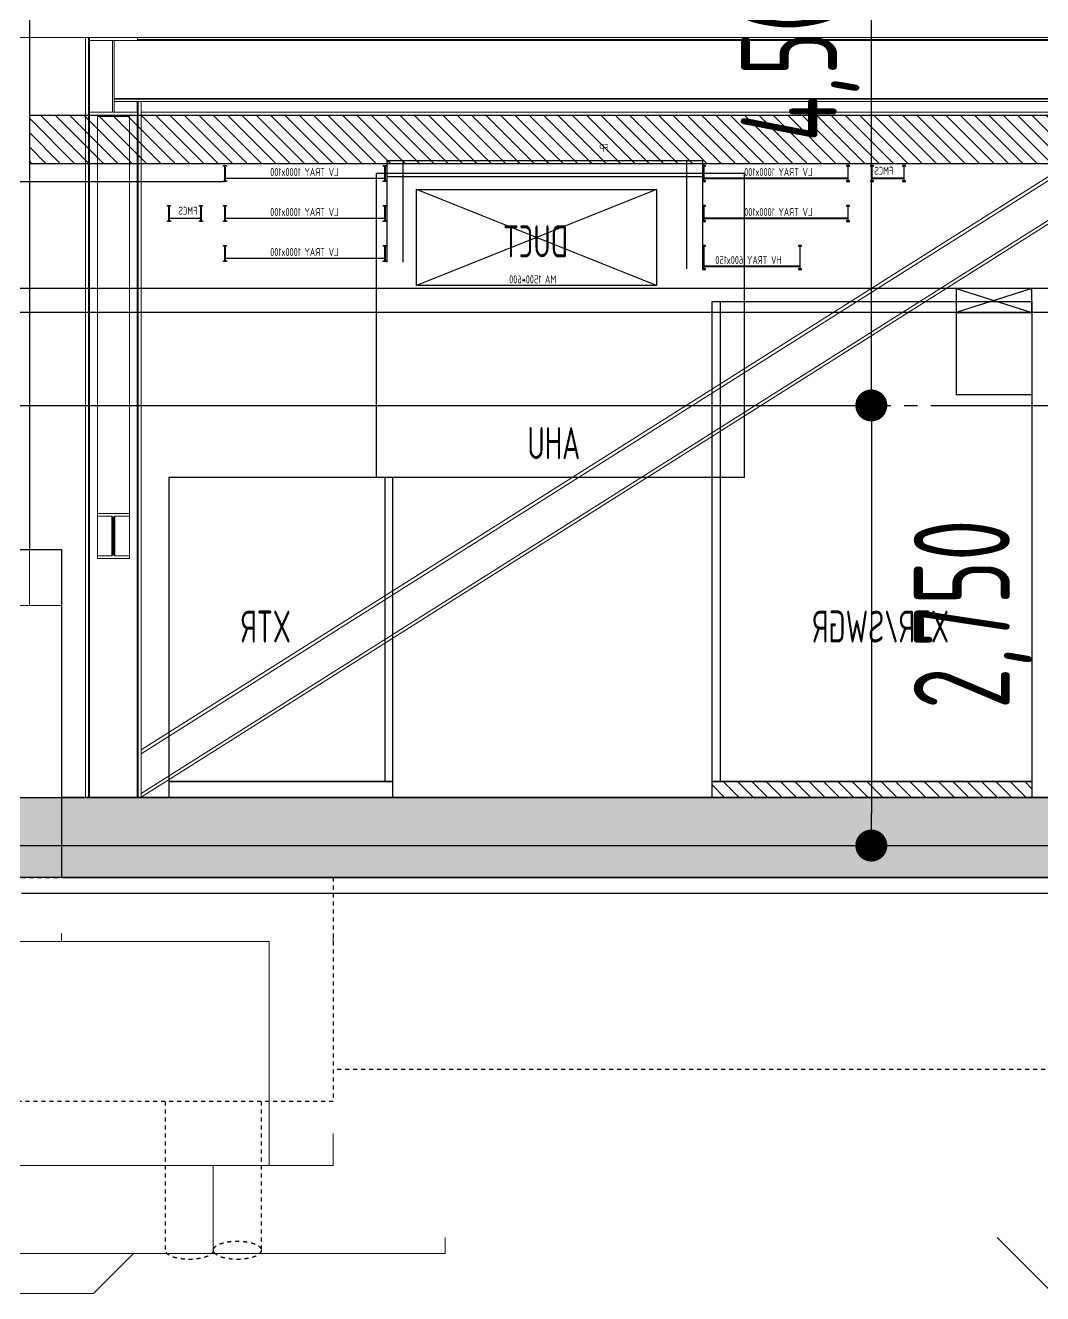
# Model space of a CAD drawing. Header units: millimetres. Extents: x -192235 to 515711, y 45168 to 947868.
# Drawn here: x 175325 to 181684, y 450400 to 458325 of the extents above; entities that cross this region are included whole.
import ezdxf

# ---------------------------------------------------------------- set-up
doc = ezdxf.new("R2010")
doc.units = ezdxf.units.MM
doc.header["$LTSCALE"] = 1000
doc.header["$PDMODE"] = 1
doc.linetypes.add('TPH12-SEC-@20-1$0$CENTERK5', pattern=[6.916, 6.667, -0.083, 0.083, -0.083])
doc.linetypes.add('TPH12-SEC-@20-1$0$DOTK1', pattern=[0.1, 0.05, -0.05])
for name, color, linetype in [('TPH12-SEC-@20-1$0$H-SIN', 252, 'TPH12-SEC-@20-1$0$CENTERK5'), ('TPH12-SEC-@20-1$0$KABE1', 252, 'Continuous'), ('TPH12-SEC-@20-1$0$SIAGE1', 252, 'Continuous'), ('TPH12-SEC-@20-1$0$SIAGE3', 252, 'Continuous'), ('TPH12-SEC-@20-1$0$SIN-M', 252, 'Continuous'), ('TPH12-SEC-@20-1$0$STEEL3', 252, 'Continuous'), ('TPH12-SEC-@20-1$0$SUGATA3', 252, 'Continuous'), ('TPH12-SEC-@20-1$0$SUGATAD', 252, 'TPH12-SEC-@20-1$0$DOTK1'), ('YFM1P-短$0$E-BWY-EQPM-N4', 40, 'Continuous'), ('YFM1P-短$0$E-XTR', 4, 'Continuous'), ('YFM1P-短$0$M-FOUN', 252, 'Continuous'), ('YFM1P-短$0$S-BEAM-SHOW.200K', 7, 'Continuous'), ('YFM1P-短$0$S-BEAM.200K', 7, 'Continuous'), ('YFM1P-短$0$S-COL', 7, 'Continuous'), ('YFM1P-短$0$S-COL.200K', 7, 'Continuous'), ('YFM1P-短$0$S-FNDN', 7, 'Continuous'), ('YFM1P-短$0$S-SLAB-SHOW.200K', 7, 'Continuous'), ('YFM1P-短$0$U-ELE', 2, 'Continuous'), ('YFM1P-短$0$U-TXT', 3, 'Continuous')]:
    doc.layers.add(name, color=color, linetype=linetype)
doc.styles.add('TPH12-SEC-@20-1$0$dim-txt', font='isocp.shx', dxfattribs={"width": 0.7, "bigfont": 'chineset.shx'})
doc.styles.add('YFM1P-短$0$dim-txt', font='isocp.shx', dxfattribs={"width": 0.7, "bigfont": 'chineset.shx'})
doc.dimstyles.new('TPH12-SEC-@20-1$0$ARCH-dim-2000', dxfattribs={"dimscale": 2000, "dimtxt": 0.3, "dimasz": 0.1, "dimexe": 0.1, "dimexo": 0.1, "dimgap": 0.05, "dimtad": 1, "dimdec": 0, "dimrnd": 0.1, "dimdsep": 46, "dimlunit": 6, "dimtxsty": 'TPH12-SEC-@20-1$0$dim-txt', "dimblk": 'TPH12-SEC-@20-1$0$_Dot', "dimblk1": 'TPH12-SEC-@20-1$0$_Origin', "dimblk2": 'TPH12-SEC-@20-1$0$_Origin', "dimcen": 2, "dimclrd": 256, "dimclre": 256, "dimclrt": 256, "dimadec": 0, "dimazin": 0, "dimtfac": 1, "dimtdec": 1, "dimtix": 1, "dimtmove": 2, "dimatfit": 3, "dimldrblk": 'TPH12-SEC-@20-1$0$_Origin', "dimfxl": 1, "dimtvp": 1, "dimtolj": 1, "dimarcsym": 0})

# ---------------------------------------------------------------- blocks, each defined once
blk = doc.blocks.new('TPH12-SEC-@20-1$0$_Dot')
at = {"color": 0, "linetype": 'ByBlock', "lineweight": -2}
blk.add_line((-0.5, 0), (-1, 0), dxfattribs=at)
at = {"color": 0, "linetype": 'ByBlock', "const_width": 0.5}
blk.add_lwpolyline([(-0.25, 0, 1), (0.25, 0, 1)], format="xyb", close=True, dxfattribs=at)
blk = doc.blocks.new('*D904')
at = {"layer": 'DEFPOINTS', "color": 0, "transparency": 16777216}
for p in [(180613.4, 455950), (180613.4, 453200), (180613.4, 453200)]:
    blk.add_point(p, dxfattribs=at)
at = {"layer": 'TPH12-SEC-@20-1$0$SIN-M', "lineweight": -2, "transparency": 16777216}
blk.add_line((180613.4, 455750), (180613.4, 453400), dxfattribs=at)
at = {"layer": 'TPH12-SEC-@20-1$0$SIN-M', "lineweight": -2, "transparency": 16777216, "xscale": 200, "yscale": 200, "zscale": 200}
for p, rotation in [((180613.4, 455950), 90), ((180613.4, 453200), 270)]:
    blk.add_blockref('TPH12-SEC-@20-1$0$_Dot', p, dxfattribs=dict(at, rotation=rotation))
at = {"layer": 'TPH12-SEC-@20-1$0$SIN-M', "transparency": 16777216, "insert": (181248.7, 454645.5), "char_height": 600, "attachment_point": 5, "rotation": 90, "style": 'TPH12-SEC-@20-1$0$dim-txt'}
blk.add_mtext('\\A1;2,750', dxfattribs=at)
blk = doc.blocks.new('TPH12-SEC-@20-1$0$_Origin')
at = {"color": 0, "linetype": 'ByBlock', "lineweight": -2}
blk.add_line((0, 0), (-1, 0), dxfattribs=at)
blk.add_circle((0, 0), 0.5, dxfattribs=at)
blk = doc.blocks.new('*D905')
at = {"layer": 'DEFPOINTS', "color": 0, "transparency": 16777216}
for p in [(180613.4, 460450), (180613.4, 460450), (180613.4, 455950)]:
    blk.add_point(p, dxfattribs=at)
at = {"layer": 'TPH12-SEC-@20-1$0$SIN-M', "lineweight": -2, "transparency": 16777216}
blk.add_line((180613.4, 456150), (180613.4, 460250), dxfattribs=at)
at = {"layer": 'TPH12-SEC-@20-1$0$SIN-M', "lineweight": -2, "transparency": 16777216, "xscale": 200, "yscale": 200, "zscale": 200}
for p, rotation in [((180613.4, 460450), 90), ((180613.4, 455950), 270)]:
    blk.add_blockref('TPH12-SEC-@20-1$0$_Dot', p, dxfattribs=dict(at, rotation=rotation))
at = {"layer": 'TPH12-SEC-@20-1$0$SIN-M', "transparency": 16777216, "insert": (180168.4, 458200), "char_height": 600, "attachment_point": 5, "rotation": 90, "style": 'TPH12-SEC-@20-1$0$dim-txt'}
blk.add_mtext('\\A1;4,500', dxfattribs=at)
blk = doc.blocks.new('YFM1P-短$0$A$C3b3b58d8')
at = {"layer": 'YFM1P-短$0$E-BWY-EQPM-N4'}
for p, q in [((9458.5, 1918.2), (9412.4, 1986.4)), ((9412.4, 1986.4), (9594.9, 1855)), ((9210.1, 1918.2), (9828.7, 1918.2)), ((9296.7, -5473.4), (9296.7, 1918.2)), ((9594.9, 1855), (9576.8, 1918.2)), ((9703.7, -5473.4), (9703.7, 1918.2)), ((-125, 223.4), (350, 73.4)), ((350, 223.4), (-125, 73.4)), ((350, 223.4), (9603.7, 223.4)), ((1885, 223.4), (2360, 73.4)), ((2360, 223.4), (1885, 73.4)), ((-125, 73.4), (-125, -441.5)), ((350, 73.4), (9603.7, 73.4)), ((350, 73.4), (350, -441.5)), ((1885, 73.4), (1885, -441.5)), ((2360, 73.4), (2360, -441.5)), ((-125, -441.5), (350, -441.5)), ((1885, -441.5), (2360, -441.5)), ((-125, -4671.7), (350, -4821.7)), ((350, -4671.7), (-125, -4821.7)), ((350, -4671.7), (9603.7, -4671.7)), ((1885, -4671.7), (2360, -4821.7)), ((2360, -4671.7), (1885, -4821.7)), ((-125, -4821.7), (-125, -5336.6)), ((350, -4821.7), (9603.7, -4821.7)), ((350, -4821.7), (350, -5336.6)), ((1885, -4821.7), (1885, -5336.6)), ((2360, -4821.7), (2360, -5336.6)), ((-125, -5336.6), (350, -5336.6)), ((1885, -5336.6), (2360, -5336.6)), ((9458.5, -5473.4), (9412.4, -5405.2)), ((9412.4, -5405.2), (9594.9, -5536.6)), ((9210.1, -5473.4), (9828.7, -5473.4)), ((9594.9, -5536.6), (9576.8, -5473.4))]:
    blk.add_line(p, q, dxfattribs=at)
for points in [[(-125, 73.4), (-125, 223.4), (350, 223.4), (350, 73.4)], [(1885, 73.4), (1885, 223.4), (2360, 223.4), (2360, 73.4)], [(-125, -4821.7), (-125, -4671.7), (350, -4671.7), (350, -4821.7)], [(1885, -4821.7), (1885, -4671.7), (2360, -4671.7), (2360, -4821.7)]]:
    blk.add_lwpolyline(points, close=True, dxfattribs=at)
blk = doc.blocks.new('*U1593')
for p, q in [((-1, 14.66), (-1, 14.5)), ((-1, 14.5), (-0.76, 14.5)), ((-0.76, 14.5), (-0.76, 14.66)), ((0.66, 15), (-0.66, 15)), ((-0.66, 14.76), (-0.12, 14.76)), ((-0.12, 14.76), (-0.12, 0.3)), ((0.12, 2.54), (0.12, 14.76)), ((0.12, 14.76), (0.66, 14.76)), ((0.76, 14.66), (0.76, 14.5)), ((0.76, 14.5), (1, 14.5)), ((1, 14.5), (1, 14.66)), ((59, 14.66), (59, 14.5)), ((59, 14.5), (59.24, 14.5)), ((59.24, 14.5), (59.24, 14.66)), ((60.66, 15), (59.34, 15)), ((59.34, 14.76), (59.88, 14.76)), ((59.88, 14.76), (59.88, 2.54)), ((60.12, 0.3), (60.12, 14.76)), ((60.12, 14.76), (60.66, 14.76)), ((60.76, 14.66), (60.76, 14.5)), ((60.76, 14.5), (61, 14.5)), ((61, 14.5), (61, 14.66)), ((-0.12, 0.3), (-1, 0.3)), ((-1, 0.3), (-1, 0)), ((-1, 0), (1, 0)), ((0.12, 1.84), (59.88, 1.84)), ((0.12, 0.3), (0.12, 1.84)), ((1, 0.3), (0.12, 0.3)), ((59.38, 2.04), (0.62, 2.04)), ((1, 0), (1, 0.3)), ((59.88, 0.3), (59, 0.3)), ((59, 0.3), (59, 0)), ((59, 0), (61, 0)), ((59.88, 1.84), (59.88, 0.3)), ((61, 0.3), (60.12, 0.3)), ((61, 0), (61, 0.3))]:
    blk.add_line(p, q)
for centre, radius, start, end in [((-0.66, 14.66), 0.34, 90, 180), ((-0.66, 14.66), 0.1, 90, 180), ((0.66, 14.66), 0.34, 360, 90), ((0.66, 14.66), 0.1, 360, 90), ((59.34, 14.66), 0.34, 90, 180), ((59.34, 14.66), 0.1, 90, 180), ((60.66, 14.66), 0.34, 0, 90), ((60.66, 14.66), 0.1, 360, 90), ((0.62, 2.54), 0.5, 180, 270), ((59.38, 2.54), 0.5, 270, 360)]:
    blk.add_arc(centre, radius, start, end)
blk = doc.blocks.new('*U1587')
for p, q in [((-1, 9.66), (-1, 9.5)), ((-1, 9.5), (-0.76, 9.5)), ((-0.76, 9.5), (-0.76, 9.66)), ((0.66, 10), (-0.66, 10)), ((-0.66, 9.76), (-0.12, 9.76)), ((-0.12, 9.76), (-0.12, 0.3)), ((0.12, 2.54), (0.12, 9.76)), ((0.12, 9.76), (0.66, 9.76)), ((0.76, 9.66), (0.76, 9.5)), ((0.76, 9.5), (1, 9.5)), ((1, 9.5), (1, 9.66)), ((89, 9.66), (89, 9.5)), ((89, 9.5), (89.24, 9.5)), ((89.24, 9.5), (89.24, 9.66)), ((90.66, 10), (89.34, 10)), ((89.34, 9.76), (89.88, 9.76)), ((89.88, 9.76), (89.88, 2.54)), ((90.12, 0.3), (90.12, 9.76)), ((90.12, 9.76), (90.66, 9.76)), ((90.76, 9.66), (90.76, 9.5)), ((90.76, 9.5), (91, 9.5)), ((91, 9.5), (91, 9.66)), ((-0.12, 0.3), (-1, 0.3)), ((-1, 0.3), (-1, 0)), ((-1, 0), (1, 0)), ((0.12, 1.84), (89.88, 1.84)), ((0.12, 0.3), (0.12, 1.84)), ((1, 0.3), (0.12, 0.3)), ((89.38, 2.04), (0.62, 2.04)), ((1, 0), (1, 0.3)), ((89.88, 0.3), (89, 0.3)), ((89, 0.3), (89, 0)), ((89, 0), (91, 0)), ((89.88, 1.84), (89.88, 0.3)), ((91, 0.3), (90.12, 0.3)), ((91, 0), (91, 0.3))]:
    blk.add_line(p, q)
for centre, radius, start, end in [((-0.66, 9.66), 0.34, 90, 180), ((-0.66, 9.66), 0.1, 90, 180), ((0.66, 9.66), 0.34, 360, 90), ((0.66, 9.66), 0.1, 360, 90), ((89.34, 9.66), 0.34, 90, 180), ((89.34, 9.66), 0.1, 90, 180), ((90.66, 9.66), 0.34, 0, 90), ((90.66, 9.66), 0.1, 360, 90), ((0.62, 2.54), 0.5, 180, 270), ((89.38, 2.54), 0.5, 270, 360)]:
    blk.add_arc(centre, radius, start, end)
blk = doc.blocks.new('*U1586')
for p, q in [((-1, 9.66), (-1, 9.5)), ((-1, 9.5), (-0.76, 9.5)), ((-0.76, 9.5), (-0.76, 9.66)), ((0.66, 10), (-0.66, 10)), ((-0.66, 9.76), (-0.12, 9.76)), ((-0.12, 9.76), (-0.12, 0.3)), ((0.12, 2.54), (0.12, 9.76)), ((0.12, 9.76), (0.66, 9.76)), ((0.76, 9.66), (0.76, 9.5)), ((0.76, 9.5), (1, 9.5)), ((1, 9.5), (1, 9.66)), ((19, 9.66), (19, 9.5)), ((19, 9.5), (19.24, 9.5)), ((19.24, 9.5), (19.24, 9.66)), ((20.66, 10), (19.34, 10)), ((19.34, 9.76), (19.88, 9.76)), ((19.88, 9.76), (19.88, 2.54)), ((20.12, 0.3), (20.12, 9.76)), ((20.12, 9.76), (20.66, 9.76)), ((20.76, 9.66), (20.76, 9.5)), ((20.76, 9.5), (21, 9.5)), ((21, 9.5), (21, 9.66)), ((-0.12, 0.3), (-1, 0.3)), ((-1, 0.3), (-1, 0)), ((-1, 0), (1, 0)), ((0.12, 1.84), (19.88, 1.84)), ((0.12, 0.3), (0.12, 1.84)), ((1, 0.3), (0.12, 0.3)), ((19.38, 2.04), (0.62, 2.04)), ((1, 0), (1, 0.3)), ((19.88, 0.3), (19, 0.3)), ((19, 0.3), (19, 0)), ((19, 0), (21, 0)), ((19.88, 1.84), (19.88, 0.3)), ((21, 0.3), (20.12, 0.3)), ((21, 0), (21, 0.3))]:
    blk.add_line(p, q)
for centre, radius, start, end in [((-0.66, 9.66), 0.34, 90, 180), ((-0.66, 9.66), 0.1, 90, 180), ((0.66, 9.66), 0.34, 360, 90), ((0.66, 9.66), 0.1, 360, 90), ((19.34, 9.66), 0.34, 90, 180), ((19.34, 9.66), 0.1, 90, 180), ((20.66, 9.66), 0.34, 0, 90), ((20.66, 9.66), 0.1, 360, 90), ((0.62, 2.54), 0.5, 180, 270), ((19.38, 2.54), 0.5, 270, 360)]:
    blk.add_arc(centre, radius, start, end)
blk = doc.blocks.new('*U1585')
for p, q in [((-1, 9.66), (-1, 9.5)), ((-1, 9.5), (-0.76, 9.5)), ((-0.76, 9.5), (-0.76, 9.66)), ((0.66, 10), (-0.66, 10)), ((-0.66, 9.76), (-0.12, 9.76)), ((-0.12, 9.76), (-0.12, 0.3)), ((0.12, 2.54), (0.12, 9.76)), ((0.12, 9.76), (0.66, 9.76)), ((0.76, 9.66), (0.76, 9.5)), ((0.76, 9.5), (1, 9.5)), ((1, 9.5), (1, 9.66)), ((99, 9.66), (99, 9.5)), ((99, 9.5), (99.24, 9.5)), ((99.24, 9.5), (99.24, 9.66)), ((100.66, 10), (99.34, 10)), ((99.34, 9.76), (99.88, 9.76)), ((99.88, 9.76), (99.88, 2.54)), ((100.12, 0.3), (100.12, 9.76)), ((100.12, 9.76), (100.66, 9.76)), ((100.76, 9.66), (100.76, 9.5)), ((100.76, 9.5), (101, 9.5)), ((101, 9.5), (101, 9.66)), ((-0.12, 0.3), (-1, 0.3)), ((-1, 0.3), (-1, 0)), ((-1, 0), (1, 0)), ((0.12, 1.84), (99.88, 1.84)), ((0.12, 0.3), (0.12, 1.84)), ((1, 0.3), (0.12, 0.3)), ((99.38, 2.04), (0.62, 2.04)), ((1, 0), (1, 0.3)), ((99.88, 0.3), (99, 0.3)), ((99, 0.3), (99, 0)), ((99, 0), (101, 0)), ((99.88, 1.84), (99.88, 0.3)), ((101, 0.3), (100.12, 0.3)), ((101, 0), (101, 0.3))]:
    blk.add_line(p, q)
for centre, radius, start, end in [((-0.66, 9.66), 0.34, 90, 180), ((-0.66, 9.66), 0.1, 90, 180), ((0.66, 9.66), 0.34, 360, 90), ((0.66, 9.66), 0.1, 360, 90), ((99.34, 9.66), 0.34, 90, 180), ((99.34, 9.66), 0.1, 90, 180), ((100.66, 9.66), 0.34, 0, 90), ((100.66, 9.66), 0.1, 360, 90), ((0.62, 2.54), 0.5, 180, 270), ((99.38, 2.54), 0.5, 270, 360)]:
    blk.add_arc(centre, radius, start, end)
blk = doc.blocks.new('YFM1P-短$0$A$Ccdcfd3cc')
at = {"layer": 'YFM1P-短$0$M-FOUN', "color": 6}
for p, q in [((0, 0), (0, 1900)), ((0, 1900), (2300, 1900)), ((2300, 0), (2300, 1900)), ((0, 0), (2300, 0))]:
    blk.add_line(p, q, dxfattribs=at)
blk = doc.blocks.new('YFM1P-短$0$剖面元素_3753_4', base_point=(73786.37, -4309.23))
at = {"layer": 'YFM1P-短$0$S-COL', "color": 8, "lineweight": 0}
for p, q in [((75231.37, -4309.23), (75231.37, -4189.23)), ((75231.37, -4189.23), (75326.37, -4189.23)), ((75231.37, -4399.23), (75231.37, -4394.23)), ((75341.37, -4399.23), (75341.37, -4394.23))]:
    blk.add_line(p, q, dxfattribs=at)
blk = doc.blocks.new('YFM1P-短$0$剖面元素_3754_4', base_point=(73786.37, -4309.23))
at = {"layer": 'YFM1P-短$0$S-COL', "color": 8, "lineweight": 0}
for p, q in [((75231.37, -4189.23), (75231.37, -4154.23)), ((75231.37, -4154.23), (75251.37, -4154.23)), ((75321.37, -4154.23), (75324.47, -4154.23))]:
    blk.add_line(p, q, dxfattribs=at)
blk = doc.blocks.new('YFM1P-短$0$剖面元素_3760_4', base_point=(73786.37, -4309.23))
at = {"layer": 'YFM1P-短$0$S-COL', "color": 8, "lineweight": 0}
for p, q in [((75251.37, -3819.23), (75251.37, -3376.73)), ((75321.37, -3819.23), (75321.37, -3376.73)), ((75251.37, -4189.23), (75251.37, -3834.23)), ((75321.37, -4189.23), (75321.37, -3883.03))]:
    blk.add_line(p, q, dxfattribs=at)
blk = doc.blocks.new('YFM1P-短$0$剖面元素_3820_4', base_point=(73786.37, -4309.23))
at = {"layer": 'YFM1P-短$0$S-FNDN', "color": 8, "lineweight": 0}
for p, q in [((75136.37, -4594.23), (75136.37, -4539.23)), ((75436.37, -4594.23), (75436.37, -4539.23)), ((75136.37, -4594.23), (75436.37, -4594.23))]:
    blk.add_line(p, q, dxfattribs=at)
blk = doc.blocks.new('YFM1P-短$0$剖面元素_3826_4', base_point=(73786.37, -4309.23))
at = {"layer": 'YFM1P-短$0$S-FNDN', "color": 8, "lineweight": 0}
for p, q in [((74991.37, -4594.23), (74991.37, -4584.23)), ((75581.37, -4594.23), (75581.37, -4584.23)), ((74991.37, -4594.23), (75136.37, -4594.23)), ((75436.37, -4594.23), (75581.37, -4594.23))]:
    blk.add_line(p, q, dxfattribs=at)
blk = doc.blocks.new('YFM1P-短$0$剖面元素_3833_4', base_point=(73786.37, -4309.23))
at = {"layer": 'YFM1P-短$0$S-FNDN', "color": 8, "lineweight": 0}
for p, q in [((75061.37, -4399.23), (75061.37, -4394.23)), ((75511.37, -4399.23), (75511.37, -4394.23))]:
    blk.add_line(p, q, dxfattribs=at)
blk = doc.blocks.new('YFM1P-短$0$剖面元素_3839_4', base_point=(73786.37, -4309.23))
at = {"layer": 'YFM1P-短$0$S-FNDN', "color": 1, "lineweight": 0}
for p, q in [((75101.37, -4399.23), (75101.37, -4539.23)), ((75471.37, -4399.23), (75101.37, -4399.23)), ((75471.37, -4399.23), (75471.37, -4539.23)), ((75471.37, -4539.23), (75101.37, -4539.23))]:
    blk.add_line(p, q, dxfattribs=at)
blk = doc.blocks.new('YFM1P-短$0$剖面元素_3840_4', base_point=(73786.37, -4309.23))
at = {"layer": 'YFM1P-短$0$S-FNDN', "color": 8, "lineweight": 0}
for p, q in [((75061.37, -4539.23), (75061.37, -4519.23)), ((75511.37, -4539.23), (75511.37, -4519.23)), ((75061.37, -4539.23), (75101.37, -4539.23)), ((75471.37, -4539.23), (75511.37, -4539.23))]:
    blk.add_line(p, q, dxfattribs=at)
blk = doc.blocks.new('YFM1P-短$0$剖面元素_3877_4', base_point=(73786.37, -4309.23))
at = {"layer": 'YFM1P-短$0$S-FNDN', "color": 8, "lineweight": 0}
for p, q in [((75211.37, -4619.23), (75186.37, -4594.23)), ((75361.37, -4619.23), (75386.37, -4594.23)), ((75211.37, -4619.23), (75361.37, -4619.23))]:
    blk.add_line(p, q, dxfattribs=at)
blk = doc.blocks.new('YFM1P-短$0$剖面元素_3878_4', base_point=(73786.37, -4309.23))
at = {"layer": 'YFM1P-短$0$S-FNDN', "color": 8, "lineweight": 0}
for p, q in [((74461.37, -4619.23), (74426.37, -4584.23)), ((74611.37, -4619.23), (74646.37, -4584.23)), ((74461.37, -4619.23), (74611.37, -4619.23))]:
    blk.add_line(p, q, dxfattribs=at)
blk = doc.blocks.new('YFM1P-短$0$剖面元素_4465_4', base_point=(73786.37, -4309.23))
at = {"layer": 'YFM1P-短$0$S-SLAB-SHOW.200K', "color": 1, "lineweight": 0}
blk.add_line((75326.37, -4309.23), (73841.37, -4309.23), dxfattribs=at)
blk = doc.blocks.new('YFM1P-短$0$剖面元素_4467_4', base_point=(73786.37, -4309.23))
at = {"layer": 'YFM1P-短$0$S-SLAB-SHOW.200K', "color": 1, "lineweight": 0}
for p, q in [((75183.87, -3834.23), (74551.37, -3834.23)), ((75213.87, -3834.23), (75183.87, -3834.23)), ((75271.37, -3834.23), (75213.87, -3834.23))]:
    blk.add_line(p, q, dxfattribs=at)
blk = doc.blocks.new('YFM1P-短$0$剖面元素_4468_4', base_point=(73786.37, -4309.23))
at = {"layer": 'YFM1P-短$0$S-BEAM.200K', "color": 1, "lineweight": 0}
for p, q in [((73888.87, -3881.03), (73889.47, -3881.03)), ((73888.87, -3883.03), (73889.47, -3883.03)), ((73891.37, -3881.03), (74518.87, -3881.03)), ((73891.37, -3883.03), (74518.87, -3883.03)), ((74520.77, -3881.03), (74521.37, -3881.03)), ((74520.77, -3883.03), (74521.37, -3883.03)), ((74551.37, -3881.03), (74551.97, -3881.03)), ((74551.37, -3883.03), (74551.97, -3883.03)), ((74553.87, -3881.03), (75181.37, -3881.03)), ((74553.87, -3883.03), (75181.37, -3883.03)), ((75183.27, -3881.03), (75183.87, -3881.03)), ((75183.27, -3883.03), (75183.87, -3883.03))]:
    blk.add_line(p, q, dxfattribs=at)
blk = doc.blocks.new('YFM1P-短$0$剖面元素_4470_4', base_point=(73786.37, -4309.23))
at = {"layer": 'YFM1P-短$0$S-BEAM.200K', "color": 1, "lineweight": 0}
for p, q in [((75183.87, -3834.23), (75183.87, -3836.23)), ((75213.87, -3834.23), (75213.87, -3836.23)), ((75198.27, -3836.23), (75183.87, -3836.23)), ((75198.27, -3836.23), (75198.27, -3881.03)), ((75199.47, -3836.23), (75198.27, -3836.23)), ((75199.47, -3836.23), (75199.47, -3881.03)), ((75213.87, -3836.23), (75199.47, -3836.23)), ((75183.87, -3881.03), (75183.87, -3883.03)), ((75198.27, -3881.03), (75183.87, -3881.03)), ((75213.87, -3883.03), (75183.87, -3883.03)), ((75199.47, -3881.03), (75198.27, -3881.03)), ((75213.87, -3881.03), (75199.47, -3881.03)), ((75213.87, -3881.03), (75213.87, -3883.03))]:
    blk.add_line(p, q, dxfattribs=at)
blk = doc.blocks.new('YFM1P-短$0$剖面元素_4472_4', base_point=(73786.37, -4309.23))
at = {"layer": 'YFM1P-短$0$S-BEAM.200K', "color": 1, "lineweight": 0}
for p, q in [((73888.87, -3835.53), (74521.37, -3835.53)), ((74551.37, -3835.53), (75183.87, -3835.53)), ((73888.87, -3836.13), (74521.37, -3836.13)), ((74551.37, -3836.13), (75183.87, -3836.13)), ((73874.47, -3872.33), (74535.77, -3872.33)), ((73874.47, -3872.93), (74535.77, -3872.93)), ((73874.47, -3874.23), (74535.77, -3874.23)), ((74536.97, -3872.33), (75198.27, -3872.33)), ((74536.97, -3872.93), (75198.27, -3872.93)), ((74536.97, -3874.23), (75198.27, -3874.23))]:
    blk.add_line(p, q, dxfattribs=at)
blk = doc.blocks.new('YFM1P-短$0$剖面元素_4475_4', base_point=(73786.37, -4309.23))
at = {"layer": 'YFM1P-短$0$S-COL.200K', "color": 1, "lineweight": 0}
for p, q in [((75214.47, -4309.23), (75214.47, -3834.23)), ((75216.37, -4309.23), (75216.37, -3834.23)), ((75213.77, -3881.03), (75213.77, -3836.23)), ((75181.37, -4309.23), (75181.37, -3874.23)), ((75183.27, -4309.23), (75183.27, -3874.23)), ((75183.97, -3881.03), (75183.97, -3874.23)), ((75183.97, -4309.23), (75183.97, -3883.03)), ((75213.77, -4309.23), (75213.77, -3883.03))]:
    blk.add_line(p, q, dxfattribs=at)
blk = doc.blocks.new('YFM1P-短$0$剖面元素_4476_4', base_point=(73786.37, -4309.23))
at = {"layer": 'YFM1P-短$0$S-BEAM-SHOW.200K', "color": 1, "lineweight": 0}
for p, q in [((75181.37, -4279.47), (74553.87, -3883.03)), ((75181.37, -4281.83), (74553.87, -3885.39)), ((75181.37, -4306.67), (74553.87, -3910.23)), ((75181.37, -4309.04), (74553.87, -3912.6))]:
    blk.add_line(p, q, dxfattribs=at)
blk = doc.blocks.new('YFM1P-短$0$剖面元素_4479_4', base_point=(73786.37, -4309.23))
at = {"layer": 'YFM1P-短$0$S-BEAM-SHOW.200K', "color": 1, "lineweight": 0}
for p, q in [((75208.87, -3883.62), (75188.87, -3883.62)), ((75188.87, -4131.7), (75188.87, -3883.62)), ((75208.87, -4131.7), (75208.87, -3883.62)), ((75188.87, -4131.7), (75188.87, -4133.39)), ((75208.87, -4131.7), (75188.87, -4131.7)), ((75188.87, -4158.21), (75188.87, -4133.39)), ((75197.87, -4133.39), (75188.87, -4133.39)), ((75197.87, -4158.21), (75197.87, -4133.39)), ((75197.87, -4133.39), (75198.3, -4133.64)), ((75199.87, -4133.39), (75199.45, -4133.64)), ((75199.87, -4158.21), (75199.87, -4133.39)), ((75208.87, -4133.39), (75199.87, -4133.39)), ((75208.87, -4131.7), (75208.87, -4133.39)), ((75208.87, -4158.21), (75208.87, -4133.39)), ((75188.87, -4158.21), (75188.87, -4159.9)), ((75197.87, -4158.21), (75188.87, -4158.21)), ((75208.87, -4159.9), (75188.87, -4159.9)), ((75198.3, -4157.96), (75197.87, -4158.21)), ((75199.45, -4157.96), (75199.87, -4158.21)), ((75208.87, -4158.21), (75199.87, -4158.21)), ((75208.87, -4158.21), (75208.87, -4159.9))]:
    blk.add_line(p, q, dxfattribs=at)
at = {"layer": 'YFM1P-短$0$S-BEAM-SHOW.200K', "color": 1, "lineweight": 0, "flags": 128}
for points in [[(75198.3, -4133.64), (75198.47, -4134.24), (75198.47, -4157.37), (75198.3, -4157.96)], [(75199.45, -4133.64), (75199.27, -4134.24), (75199.27, -4157.37), (75199.45, -4157.96)]]:
    blk.add_lwpolyline(points, dxfattribs=at)
blk = doc.blocks.new('YFM1P-短$0$A$Cec50b6d4')
at = {"layer": 'YFM1P-短$0$S-BEAM-SHOW.200K', "lineweight": 0}
for name in ['YFM1P-短$0$剖面元素_4476_4', 'YFM1P-短$0$剖面元素_4479_4']:
    blk.add_blockref(name, (0, 0), dxfattribs=at)
at = {"layer": 'YFM1P-短$0$S-BEAM.200K', "lineweight": 0}
for name in ['YFM1P-短$0$剖面元素_4472_4', 'YFM1P-短$0$剖面元素_4470_4', 'YFM1P-短$0$剖面元素_4468_4']:
    blk.add_blockref(name, (0, 0), dxfattribs=at)
at = {"layer": 'YFM1P-短$0$S-COL', "lineweight": 0}
for name in ['YFM1P-短$0$剖面元素_3760_4', 'YFM1P-短$0$剖面元素_3754_4', 'YFM1P-短$0$剖面元素_3753_4']:
    blk.add_blockref(name, (0, 0), dxfattribs=at)
at = {"layer": 'YFM1P-短$0$S-COL.200K', "lineweight": 0}
blk.add_blockref('YFM1P-短$0$剖面元素_4475_4', (0, 0), dxfattribs=at)
at = {"layer": 'YFM1P-短$0$S-FNDN', "lineweight": 0}
for name in ['YFM1P-短$0$剖面元素_3833_4', 'YFM1P-短$0$剖面元素_3839_4', 'YFM1P-短$0$剖面元素_3840_4', 'YFM1P-短$0$剖面元素_3820_4', 'YFM1P-短$0$剖面元素_3878_4', 'YFM1P-短$0$剖面元素_3826_4', 'YFM1P-短$0$剖面元素_3877_4']:
    blk.add_blockref(name, (0, 0), dxfattribs=at)
at = {"layer": 'YFM1P-短$0$S-SLAB-SHOW.200K', "lineweight": 0}
for name in ['YFM1P-短$0$剖面元素_4467_4', 'YFM1P-短$0$剖面元素_4465_4']:
    blk.add_blockref(name, (0, 0), dxfattribs=at)
blk = doc.blocks.new('YFM1P-短')
at = {"layer": 'YFM1P-短$0$E-XTR'}
h = blk.add_hatch(dxfattribs=at)
h.set_pattern_fill('ANSI31', color=256, scale=20, style=0)
h.set_pattern_definition([(45, (20356.235, 442953.99), (-44.90128, 44.90128), [])])
h.paths.add_polyline_path([(114650, 457462), (114650, 457762), (100350, 457762), (100350, 457462)])
h = blk.add_hatch(dxfattribs=at)
h.set_pattern_fill('ANSI31', color=256, scale=20, style=0)
h.set_pattern_definition([(45, (12161.84, 438991.99), (-44.90128, 44.90128), [])])
h.paths.add_polyline_path([(110382.3, 453600), (110382.3, 453500), (108382.3, 453500), (108382.3, 453600)])
at = {"layer": 'YFM1P-短$0$M-FOUN'}
h = blk.add_hatch(dxfattribs=at)
h.set_pattern_fill('ANGLE', color=252)
h.set_pattern_definition([(0, (0, 0), (0, 6.985), [5.08, -1.905]), (90, (0, 0), (-6.985, 4e-16), [5.08, -1.905])])
h.paths.add_polyline_path([(115400, 453500), (99720, 453500), (99720, 453000), (115400, 453000)])
h = blk.add_hatch(dxfattribs=at)
h.set_pattern_fill('ANGLE', color=256)
h.set_pattern_definition([(0, (100550, 446763.328), (0, 6.985), [5.08, -1.905]), (90, (100550, 446763.328), (-6.985, 4e-16), [5.08, -1.905])])
h.paths.add_polyline_path([(100550, 453500), (114450, 453500), (114450, 453000), (100550, 453000)])
at = {"layer": 'YFM1P-短$0$E-XTR'}
for p, q in [((110332.3, 456600), (110332.3, 453600)), ((112427.3, 455500), (112427.3, 453600))]:
    blk.add_line(p, q, dxfattribs=at)
for points in [[(100350, 457762), (114650, 457762), (114650, 457462), (100350, 457462)], [(110382.3, 456600), (108382.3, 456600), (108382.3, 453600), (110382.3, 453600)], [(112377.3, 455500), (113777.3, 455500), (113777.3, 453600), (112377.3, 453600)], [(110382.3, 453600), (108382.3, 453600), (108382.3, 453500), (110382.3, 453500)], [(112377.3, 453600), (113777.3, 453600), (113777.3, 453500), (112377.3, 453500)]]:
    blk.add_lwpolyline(points, close=True, dxfattribs=at)
at = {"layer": 'YFM1P-短$0$M-FOUN', "color": 1}
for p, q in [((112229, 457300), (110729, 457300)), ((110729, 457300), (110729, 456700)), ((110729, 456700), (112229, 457300)), ((110729, 457300), (112229, 456700)), ((112229, 456700), (112229, 457300)), ((110729, 456700), (112229, 456700))]:
    blk.add_line(p, q, dxfattribs=at)
at = {"layer": 'YFM1P-短$0$M-FOUN'}
blk.add_line((119165.5, 457350), (113431.6, 457350), dxfattribs=at)
at = {"layer": 'YFM1P-短$0$M-FOUN', "color": 252}
blk.add_lwpolyline([(115400, 453500), (99720, 453500), (99720, 453000), (115400, 453000)], close=True, dxfattribs=at)
at = {"layer": 'YFM1P-短$0$M-FOUN'}
for points in [[(100550, 453500), (114450, 453500), (114450, 453500), (100550, 453500)], [(100550, 453500), (114450, 453500), (114450, 453000), (100550, 453000)]]:
    blk.add_lwpolyline(points, close=True, dxfattribs=at)
at = {"layer": 'YFM1P-短$0$U-ELE'}
for p, q in [((112415, 457479.8), (110442.3, 457479.8)), ((110442.3, 457479.8), (110442.3, 456802.9)), ((110542.3, 457479.8), (110542.3, 456802.9)), ((112315, 457479.8), (112315, 456846.1)), ((112415, 457479.8), (112415, 456846.1)), ((112415, 457379.8), (110442.3, 457379.8))]:
    blk.add_line(p, q, dxfattribs=at)
at = {"layer": 'YFM1P-短$0$M-FOUN', "xscale": 10, "yscale": 10, "zscale": 10}
blk.add_blockref('YFM1P-短$0$A$Cec50b6d4', (100000, 453500), dxfattribs=at)
at = {"layer": 'YFM1P-短$0$M-FOUN'}
for name, p in [('YFM1P-短$0$A$C3b3b58d8', (106497.3, 461351.9)), ('YFM1P-短$0$A$Ccdcfd3cc', (110179, 455500))]:
    blk.add_blockref(name, p, dxfattribs=at)
at = {"layer": 'YFM1P-短$0$U-ELE', "yscale": 10, "zscale": 10}
for name, p, xscale in [('*U1586', (109382.3, 457350), -10), ('*U1587', (110432.3, 457350), -10), ('*U1585', (112427.3, 457350), 10), ('*U1587', (110432.3, 457100), -10), ('*U1585', (112427.3, 457100), 10), ('*U1586', (113577.3, 457100), 10), ('*U1593', (110432.3, 456800), -10), ('*U1585', (112427.3, 456850), 10)]:
    blk.add_blockref(name, p, dxfattribs=dict(at, xscale=xscale))
at = {"layer": 'YFM1P-短$0$U-TXT', "style": 'YFM1P-短$0$dim-txt', "width": 0.7}
for s, height, p in [('FP', 50, (111029.9, 457533.4)), ('FMCS', 50, (109249.9, 457391.4)), ('LV TRAY 1000x100', 50, (109755.9, 457383.5)), ('LV TRAY 1000x100', 50, (112718.7, 457383.5)), ('LV TRAY 1000x100', 50, (109755.9, 457133.5)), ('LV TRAY 1000x100', 50, (112718.7, 457133.5)), ('FMCS', 50, (113599.8, 457141.4)), ('DUCT', 200, (111282.8, 456875.5)), ('HV TRAY 600x150', 50, (109947, 456833.5)), ('LV TRAY 1000x100', 50, (112718.7, 456883.5)), ('MA 1500*600', 50, (111356.4, 456713.1)), ('AHU', 200, (111206.4, 455614.3)), ('XTR/SWGR', 200, (108900.5, 454468.4)), ('XTR', 200, (113014.8, 454468.4))]:
    blk.add_text(s, height=height, dxfattribs=at).set_placement(p)
blk = doc.blocks.new('TPH12-SEC-@20-1')
at = {"layer": 'TPH12-SEC-@20-1$0$H-SIN'}
for p, q in [((84160.7, 455950), (201769.6, 455950)), ((81769.6, 453200), (201769.6, 453200))]:
    blk.add_line(p, q, dxfattribs=at)
at = {"layer": 'TPH12-SEC-@20-1$0$KABE1'}
blk.add_line((190280, 453000), (103125, 453000), dxfattribs=at)
at = {"layer": 'TPH12-SEC-@20-1$0$SIAGE1'}
blk.add_line((103125, 453200), (190280, 453200), dxfattribs=at)
at = {"layer": 'TPH12-SEC-@20-1$0$SIAGE3'}
blk.add_line((189930, 452900), (175300, 452900), dxfattribs=at)
at = {"layer": 'TPH12-SEC-@20-1$0$STEEL3'}
blk.add_line((175350, 463725), (175350, 455050), dxfattribs=at)
at = {"layer": 'TPH12-SEC-@20-1$0$SUGATA3'}
for p, q in [((174450, 455050), (175550, 455050)), ((175550, 455050), (175550, 453200))]:
    blk.add_line(p, q, dxfattribs=at)
at = {"layer": 'TPH12-SEC-@20-1$0$SUGATAD', "ltscale": 0.5}
for p, q in [((189250, 451800), (177250, 451800)), ((176200, 451600), (176200, 450671)), ((176800, 451600), (176800, 450671))]:
    blk.add_line(p, q, dxfattribs=at)
blk.add_lwpolyline([(177250, 451600), (172750, 451600), (172750, 453000), (177250, 453000)], close=True, dxfattribs=at)
blk.add_ellipse((176650, 450671), major_axis=(150, 0), ratio=0.379792, dxfattribs=at)
at = {"layer": 'TPH12-SEC-@20-1$0$SUGATAD', "ltscale": 0.5, "extrusion": (0, 0, -1)}
blk.add_ellipse((176350, 450671), major_axis=(-150, 0), ratio=0.379792, start_param=3.141593, end_param=6.283185, dxfattribs=at)
at = {"layer": 'TPH12-SEC-@20-1$0$SIN-M'}
dim = blk.add_aligned_dim(p1=(180613.4, 455950), p2=(180613.4, 460450), distance=0, dimstyle='TPH12-SEC-@20-1$0$ARCH-dim-2000', dxfattribs=at)
dim.commit()
dim.dimension.update_dxf_attribs({"geometry": '*D905', "text_midpoint": (180168.4, 458200)})
dim = blk.add_linear_dim(base=(180613.4, 453200), p1=(180613.4, 455950), p2=(180613.4, 453200), angle=90, dimstyle='TPH12-SEC-@20-1$0$ARCH-dim-2000', dxfattribs=at)
dim.commit()
dim.dimension.update_dxf_attribs({"geometry": '*D904', "text_midpoint": (181248.7, 454645.5), "dimtype": 128})

msp = doc.modelspace()

# ---------------------------------------------------------------- block references
msp.add_blockref('TPH12-SEC-@20-1', (0, 0))

# ---------------------------------------------------------------- next in the draw order: block references
at = {"xscale": -1}
msp.add_blockref('YFM1P-短', (290000, 0), dxfattribs=at)

doc.saveas('drawing.dxf')
